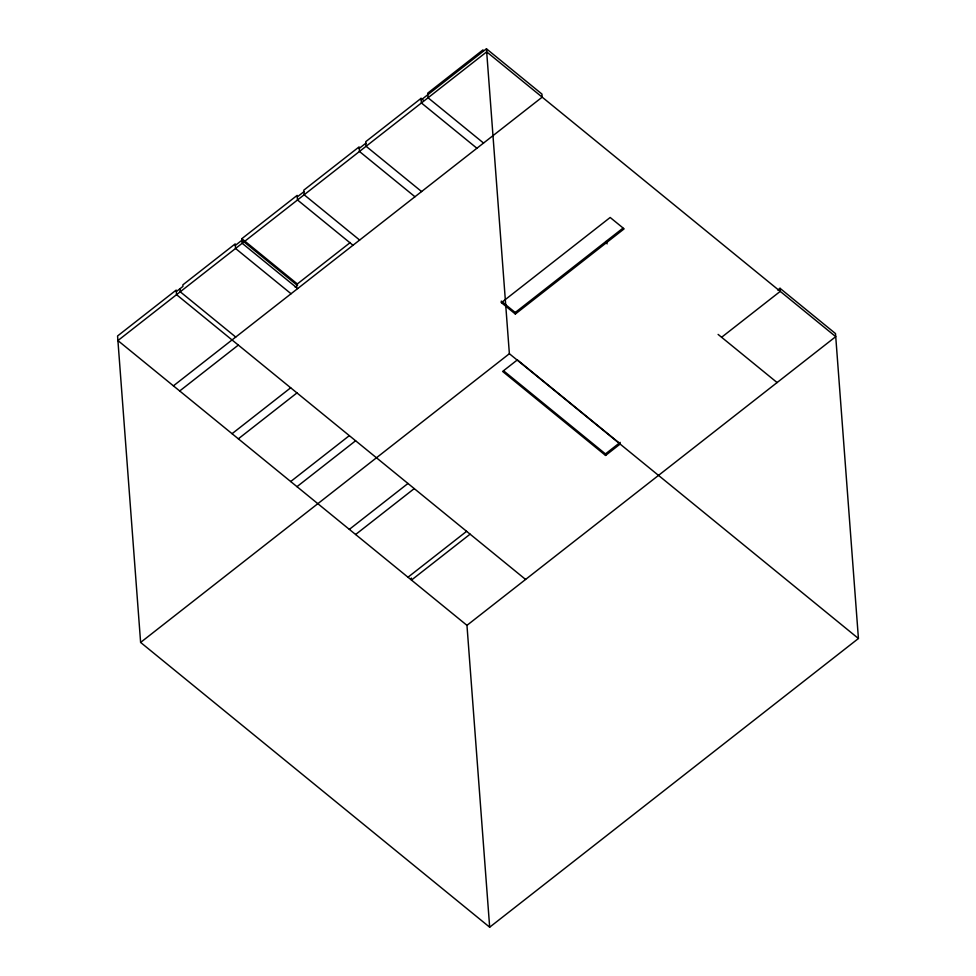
<?xml version="1.0" encoding="UTF-8"?>
<svg xmlns="http://www.w3.org/2000/svg" width="976" height="976" viewBox="0 0 976 976"><rect width="100%" height="100%" fill="white"/><g stroke="black" fill="none" stroke-linecap="round" stroke-linejoin="round"><path stroke-width="1.46" d="M297.692 288.554L242.182 243.28L241.841 238.681L297.155 195.371L297.497 199.97L353.007 245.257M423.425 100.296L421.059 98.369L365.744 141.679L366.098 146.278L421.595 191.552M176.314 291.604L182.951 286.407L182.841 284.87L235.204 243.878L235.545 248.477L291.055 293.752M235.326 245.403L241.963 240.206M297.277 196.908L303.914 191.711M359.229 148.401L365.866 143.204M421.181 99.906L486.451 48.8L541.948 94.074L542.18 97.149L173.411 385.849L117.913 340.575L486.682 51.874L835.737 336.647L466.967 625.348L489.671 927.2L858.429 638.499L835.505 333.585L780.007 288.298L777.787 290.031M295.24 287.225L297.46 285.492L297.338 283.955L350.299 242.499M173.411 385.849L179.694 390.973L238.327 345.077M232.056 433.698L290.689 387.789M238.339 438.822L296.972 392.913M501.383 302.645L610.171 217.477L624.128 228.86L515.352 314.028L501.383 302.645L501.274 301.108L515.23 312.503L515.352 314.028M290.702 481.534L349.335 435.638M515.23 312.503L622.883 228.213M296.985 486.67L355.618 440.762M489.671 927.2L140.617 642.428L509.374 353.715L486.451 48.8M349.335 529.382L407.968 483.474M355.618 534.506L414.251 488.598M407.98 577.219L466.613 531.322M470.103 534.165L411.469 580.073L411.323 578.024M721.606 337.269L780.239 291.373L780.007 288.298M605.584 455.45L502.616 371.441L517.365 359.888L620.333 443.897L605.584 455.45L605.462 453.913L620.211 442.372M607.109 243.866L605.95 241.475M483.547 143.045L428.049 97.771L427.695 93.171L483.01 49.861L483.132 51.399M718.104 334.414L777.103 382.555M476.91 148.242L421.412 102.968L421.059 98.369M414.959 196.749L359.461 151.475L359.107 146.876L303.792 190.174L304.146 194.773L359.644 240.059M509.374 353.715L858.429 638.499M503.665 370.856L605.462 453.913M241.841 238.681L297.338 283.955M243.134 241.17L297.46 285.492M235.741 337.062L180.231 291.775L180.011 288.713M525.6 579.451L176.546 294.667L176.205 290.067L117.571 335.976L140.617 642.428M179.694 390.973L466.967 625.348"/></g></svg>
